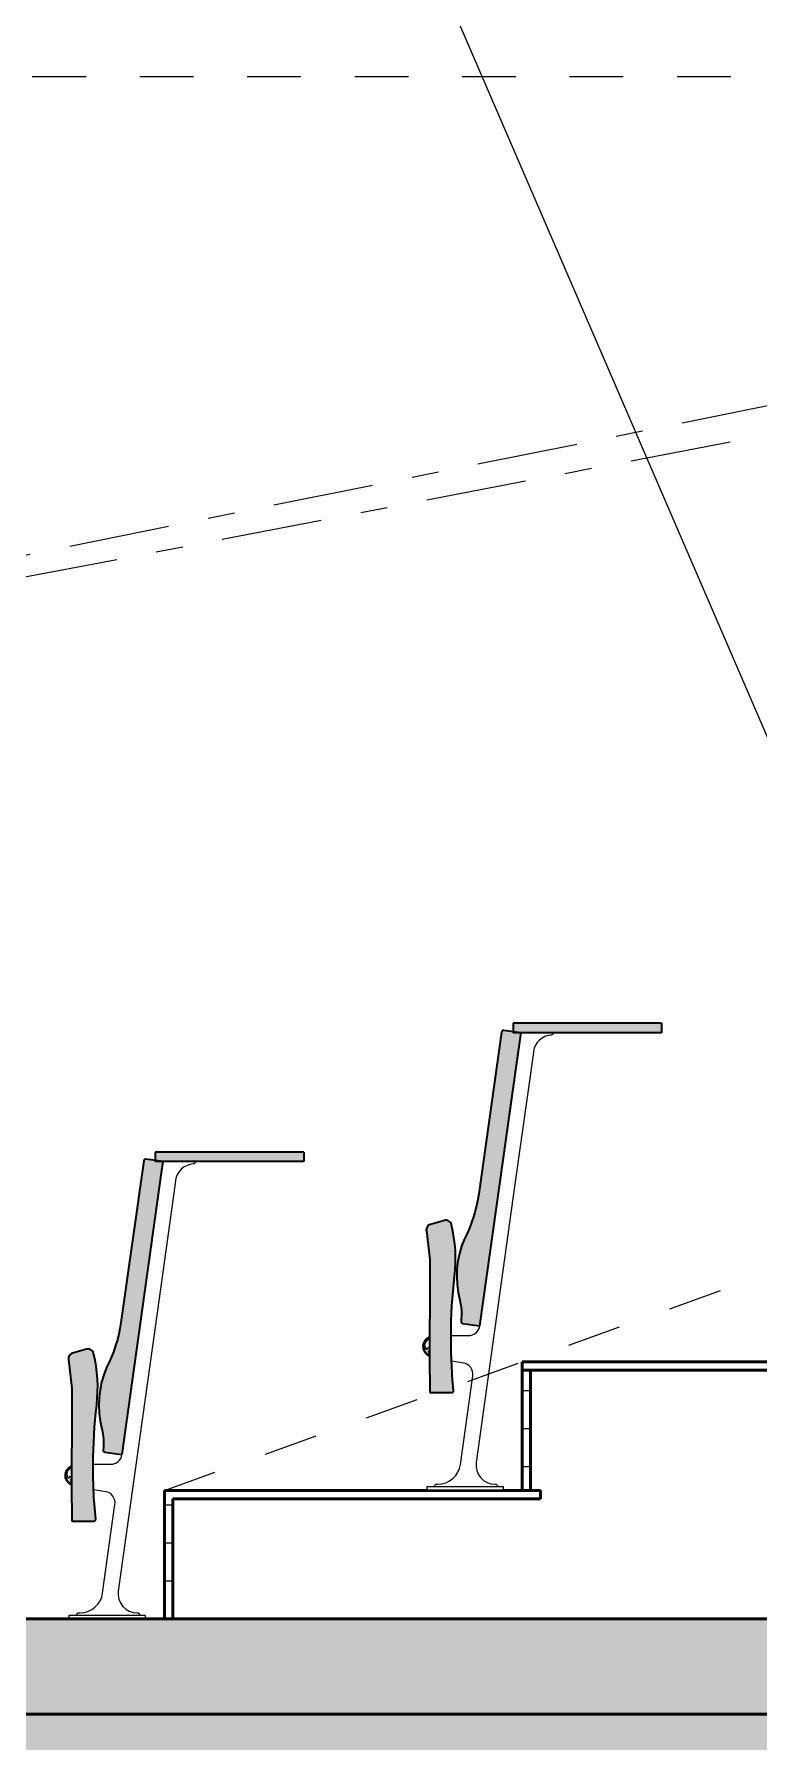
# Model space of a CAD drawing. Header units: millimetres. Extents: x -46868 to 156519, y -87156 to 18123.
# Drawn here: x 129371 to 131274, y -82979 to -78495 of the extents above; entities that cross this region are included whole.
import ezdxf

# ---------------------------------------------------------------- set-up
doc = ezdxf.new("R2010")
doc.units = ezdxf.units.MM
doc.header["$MEASUREMENT"] = 0
for name, pattern in [('Dashed', [2822.222233, 1411.111116, -1411.111116]), ('Double Dashed', [546.805537, 264.583325, -105.833328, 70.555556, -105.833328]), ('Wipeout_Contour', [1000, 0, -1000])]:
    doc.linetypes.add(name, pattern=pattern)
for name, color, linetype, lineweight, true_color in [('0_Pen_No__105', 7, 'Continuous', 15, 0xa6a6a6), ('A-230-M_FLOOR.IFC Import_Pen_No__29', 7, 'Continuous', 50, 0x2a2a2a), ('HATCHING_Pen_No__145', 7, 'Continuous', 0, 0xa6a6a6), ('New_A-20-M_Floor_Slab_Pen_No__107', 7, 'Continuous', 15, 0xa6a6a6), ('New_A-20-M_Floor_Slab_Pen_No__27', 7, 'Continuous', 50, 0x2a2a2a), ('New_A-20-M_Floor_Slab_Pen_No__29', 7, 'Continuous', 50, 0x2a2a2a), ('New_A-35-M_FFE_Fixed_Pen_No__104', 7, 'Continuous', 15, 0xa6a6a6), ('New_A-35-M_FFE_Fixed_Pen_No__44', 7, 'Continuous', 35, 0x444444)]:
    doc.layers.add(name, color=color, linetype=linetype, lineweight=lineweight, true_color=true_color)
for name, color, linetype, lineweight in [('0_Pen_No__85', 8, 'Continuous', 20), ('A-230-M_FLOOR.IFC Import_Pen_No__160', 5, 'Continuous', 200), ('A-35-M_FFE_Sanitary_Pen_No__1', 7, 'Continuous', 13), ('A-35-M_FFE_Sanitary_Pen_No__87', 8, 'Continuous', 20), ('New_A-20-M_Floor_Slab_Pen_No__180', 1, 'Continuous', 200), ('New_A-35-M_FFE_Fixed_Pen_No__1', 7, 'Continuous', 13)]:
    doc.layers.add(name, color=color, linetype=linetype, lineweight=lineweight)
for name, color, linetype in [('A-230-M_FLOOR.IFC Import', 7, 'Continuous'), ('New_A-20-M_Floor_Slab', 7, 'Continuous'), ('New_A-35-M_FFE_Fixed', 7, 'Continuous')]:
    doc.layers.add(name, color=color, linetype=linetype)
doc.dimstyles.new('GENERATED_STYLE__8', dxfattribs={"dimtxt": 0.18, "dimasz": 182.4, "dimexe": 0.18, "dimexo": 0.0625, "dimgap": 0.09, "dimtad": 0, "dimtih": 1, "dimtoh": 1, "dimdec": 4, "dimzin": 0, "dimdsep": 46, "dimcen": 0.09, "dimadec": 0, "dimazin": 0, "dimtfac": 1, "dimtdec": 4, "dimtmove": 0, "dimatfit": 3, "dimldrblk": 'ARROWHEAD_5', "dimfxl": 1, "dimtolj": 1, "dimtzin": 0, "dimarcsym": 0})
pattern_1 = [(0, (84174.42, -82656.04), (0, 100), [])]

# ---------------------------------------------------------------- blocks, each defined once
blk = doc.blocks.new('Section Elem_4_1', base_point=(84174.4, -82656))
at = {"color": 254, "linetype": 'Wipeout_Contour', "lineweight": 0, "ltscale": 616208.998946}
blk.add_wipeout([(129712.9, -82340.5), (130701.2, -82340.5), (130701.2, -82318.5), (129712.9, -82318.5)], dxfattribs=at).dxf.layer = 'New_A-20-M_Floor_Slab'
at = {"layer": 'New_A-20-M_Floor_Slab_Pen_No__180', "linetype": 'Continuous'}
h = blk.add_hatch(dxfattribs=at)
h.set_pattern_fill('Plywood_0001', color=256, style=0, pattern_type=2)
h.set_pattern_definition(pattern_1)
h.paths.add_polyline_path([(129712.9, -82340.5), (130701.2, -82340.5), (130701.2, -82318.5), (129712.9, -82318.5)])
at = {"layer": 'New_A-20-M_Floor_Slab_Pen_No__29', "linetype": 'Continuous'}
for p, q in [((129712.9, -82318.5), (129712.9, -82340.5)), ((130701.2, -82318.5), (129712.9, -82318.5)), ((130701.2, -82340.5), (129734.9, -82340.5)), ((130701.2, -82318.5), (130701.2, -82340.5))]:
    blk.add_line(p, q, dxfattribs=at)
blk = doc.blocks.new('Section Elem_5_1', base_point=(84174.4, -82656))
at = {"color": 254, "linetype": 'Wipeout_Contour', "lineweight": 0, "ltscale": 618672.473021}
blk.add_wipeout([(130652.9, -82002.5), (131641.2, -82002.5), (131641.2, -81980.5), (130652.9, -81980.5)], dxfattribs=at).dxf.layer = 'New_A-20-M_Floor_Slab'
at = {"layer": 'New_A-20-M_Floor_Slab_Pen_No__180', "linetype": 'Continuous'}
h = blk.add_hatch(dxfattribs=at)
h.set_pattern_fill('Plywood_0001', color=256, style=0, pattern_type=2)
h.set_pattern_definition(pattern_1)
h.paths.add_polyline_path([(130652.9, -82002.5), (131641.2, -82002.5), (131641.2, -81980.5), (130652.9, -81980.5)])
at = {"layer": 'New_A-20-M_Floor_Slab_Pen_No__29', "linetype": 'Continuous'}
for p, q in [((130652.9, -81980.5), (130652.9, -82002.5)), ((131592.9, -81980.5), (130652.9, -81980.5)), ((131641.2, -82002.5), (130652.9, -82002.5)), ((131641.2, -81980.5), (131614.9, -81980.5)), ((131641.2, -81980.5), (131641.2, -82002.5))]:
    blk.add_line(p, q, dxfattribs=at)
blk = doc.blocks.new('Section Elem_9_1', base_point=(84174.4, -82656))
at = {"layer": 'New_A-35-M_FFE_Fixed_Pen_No__44', "linetype": 'Continuous'}
for q in [(129688.9, -81430.1), (130078.9, -81455.1)]:
    blk.add_line((130078.9, -81430.1), q, dxfattribs=at)
at = {"color": 254, "linetype": 'Wipeout_Contour', "lineweight": 0, "ltscale": 6749429.114589351}
blk.add_wipeout([(129456.7, -82268.9), (129454.7, -82279), (129456.7, -82289.1), (129462.4, -82297.6), (129469.3, -82302.3), (129469.3, -82296.9), (129468.5, -82296.7), (129466.7, -82295.3), (129465.8, -82293.2), (129466, -82290.9), (129467.3, -82288.9), (129469.3, -82287.8), (129469.3, -82287.8), (129469.3, -82280.7), (129469.1, -82280.9), (129468, -82281.8), (129466.7, -82282.5), (129465.4, -82282.9), (129463.9, -82282.9), (129462.5, -82282.7), (129462, -82287), (129456.4, -82284), (129459.6, -82281.2), (129458.9, -82280.5), (129458.3, -82279.7), (129457.9, -82278.9), (129457.5, -82278), (129457.3, -82277), (129457.2, -82276.1), (129457.3, -82275.1), (129457.5, -82274.1), (129458, -82272.1), (129458.7, -82270.1), (129459.5, -82268.2), (129460.6, -82266.4), (129461.8, -82264.6), (129463.1, -82263), (129464.6, -82261.5), (129466.1, -82260.1), (129467.6, -82259.1), (129469.1, -82258.2), (129469.3, -82258), (129469.3, -82255.7), (129462.4, -82260.4)], dxfattribs=at).dxf.layer = 'New_A-35-M_FFE_Fixed'
at = {"color": 254, "linetype": 'Wipeout_Contour', "lineweight": 0, "ltscale": 614722.480139}
blk.add_wipeout([(129662.9, -82656), (129662.9, -82646), (129462.9, -82646), (129462.9, -82656)], dxfattribs=at).dxf.layer = 'New_A-35-M_FFE_Fixed'
at = {"color": 254, "linetype": 'Wipeout_Contour', "lineweight": 0, "ltscale": 2300925.01734163}
blk.add_wipeout([(129452.2, -82275.2), (129452.7, -82285.5), (129456.8, -82295.1), (129464, -82302.5), (129469.3, -82305.1), (129469.3, -82302.3), (129462.4, -82297.6), (129456.7, -82289.1), (129454.7, -82279), (129456.7, -82268.9), (129462.4, -82260.4), (129469.3, -82255.7), (129469.3, -82252.7), (129461.9, -82257.2), (129455.4, -82265.3)], dxfattribs=at).dxf.layer = 'New_A-35-M_FFE_Fixed'
at = {"color": 254, "linetype": 'Wipeout_Contour', "lineweight": 0, "ltscale": 4448405.141328156}
blk.add_wipeout([(129459.6, -82281.2), (129456.4, -82284), (129462, -82287), (129462.5, -82282.7), (129463.9, -82282.9), (129465.4, -82282.9), (129466.7, -82282.5), (129468, -82281.8), (129469.1, -82280.9), (129469.3, -82280.7), (129469.3, -82258), (129469.1, -82258.2), (129467.6, -82259.1), (129466.1, -82260.1), (129464.6, -82261.5), (129463.1, -82263), (129461.8, -82264.6), (129460.6, -82266.4), (129459.5, -82268.2), (129458.7, -82270.1), (129458, -82272.1), (129457.5, -82274.1), (129457.3, -82275.1), (129457.2, -82276.1), (129457.3, -82277), (129457.5, -82278), (129457.9, -82278.9), (129458.3, -82279.7), (129458.9, -82280.5)], dxfattribs=at).dxf.layer = 'New_A-35-M_FFE_Fixed'
at = {"color": 254, "linetype": 'Wipeout_Contour', "lineweight": 0, "ltscale": 1227261.054621528}
blk.add_wipeout([(129465.8, -82293.2), (129466.7, -82295.3), (129468.5, -82296.7), (129469.3, -82296.9), (129469.3, -82287.8), (129469.3, -82287.8), (129467.3, -82288.9), (129466, -82290.9)], dxfattribs=at).dxf.layer = 'New_A-35-M_FFE_Fixed'
at = {"layer": 'New_A-35-M_FFE_Fixed_Pen_No__1', "linetype": 'Continuous'}
for p, q in [((129452.2, -82275.2), (129455.4, -82265.3)), ((129454.7, -82279), (129456.7, -82268.9)), ((129457.5, -82274.1), (129458, -82272.1)), ((129458, -82272.1), (129458.7, -82270.1)), ((129458.7, -82270.1), (129459.5, -82268.2)), ((129452.7, -82285.5), (129452.2, -82275.2)), ((129456.8, -82295.1), (129452.7, -82285.5)), ((129456.7, -82289.1), (129454.7, -82279)), ((129456.4, -82284), (129459.6, -82281.2)), ((129457.2, -82276.1), (129457.3, -82275.1)), ((129457.3, -82277), (129457.2, -82276.1)), ((129457.3, -82275.1), (129457.5, -82274.1)), ((129457.5, -82278), (129457.3, -82277)), ((129457.9, -82278.9), (129457.5, -82278)), ((129458.3, -82279.7), (129457.9, -82278.9)), ((129458.9, -82280.5), (129458.3, -82279.7)), ((129459.6, -82281.2), (129458.9, -82280.5))]:
    blk.add_line(p, q, dxfattribs=at)
at = {"color": 254, "linetype": 'Wipeout_Contour', "lineweight": 0, "ltscale": 14736507.43621345}
blk.add_wipeout([(129482.9, -82645), (129482.9, -82646), (129647.9, -82646), (129647.9, -82645), (129647.8, -82644.1), (129647.5, -82643.1), (129647, -82642.3), (129646.4, -82641.5), (129645.6, -82640.9), (129644.8, -82640.4), (129643.8, -82640.1), (129642.9, -82640), (129641.3, -82640), (129630.7, -82638.9), (129620.6, -82635.5), (129611.4, -82630.1), (129603.6, -82622.9), (129597.5, -82614.1), (129593.4, -82604.3), (129591.5, -82593.8), (129591.8, -82583.1), (129742.4, -81504.2), (129744.3, -81495.8), (129747.7, -81487.9), (129752.3, -81480.7), (129758.1, -81474.3), (129764.9, -81469.1), (129772.5, -81465.1), (129780.7, -81462.4), (129789.2, -81461.2), (129790.1, -81461), (129791, -81460.7), (129791.8, -81460.3), (129792.5, -81459.6), (129793.1, -81458.9), (129793.5, -81458), (129793.8, -81457.1), (129793.9, -81456.2), (129793.9, -81455.1), (129708.9, -81455.1), (129601.5, -82224.2), (129600.3, -82229.4), (129598.2, -82234.3), (129595.2, -82238.8), (129591.5, -82242.6), (129587.2, -82245.8), (129582.3, -82248.1), (129577.2, -82249.5), (129571.8, -82250), (129525.9, -82250), (129525.8, -82253.6), (129525.8, -82257.3), (129525.9, -82260.9), (129525.9, -82264.5), (129525.9, -82268.1), (129525.9, -82271.8), (129526, -82275.4), (129526, -82279), (129526.1, -82283.7), (129526.2, -82288.4), (129526.3, -82293), (129526.5, -82297.7), (129526.6, -82302.4), (129526.8, -82307.1), (129526.9, -82311.8), (129527.1, -82316.4), (129527.1, -82316.7), (129528.6, -82316.9), (129538.6, -82318.6), (129548.6, -82320.3), (129558.6, -82322), (129564.2, -82323.5), (129569.3, -82326), (129573.9, -82329.5), (129577.7, -82333.8), (129580.6, -82338.8), (129582.6, -82344.2), (129583.4, -82349.9), (129583.2, -82355.7), (129550.7, -82588.3), (129548.3, -82598.8), (129544, -82608.6), (129538.1, -82617.6), (129530.7, -82625.3), (129522, -82631.6), (129512.3, -82636.2), (129502, -82639.1), (129491.3, -82640), (129487.9, -82640), (129486.9, -82640.1), (129486, -82640.4), (129485.1, -82640.9), (129484.3, -82641.5), (129483.7, -82642.3), (129483.2, -82643.1), (129483, -82644.1)], dxfattribs=at).dxf.layer = 'New_A-35-M_FFE_Fixed'
at = {"layer": 'New_A-35-M_FFE_Fixed_Pen_No__104', "linetype": 'Continuous'}
for points in [[(129658.9, -81452.2), (129658.7, -81453.1), (129598.9, -81877.6), (129596.4, -81893), (129593.2, -81908.2), (129589.4, -81923.3), (129585, -81938.3), (129579.9, -81953), (129574.2, -81967.6), (129567.9, -81981.8), (129561, -81995.8), (129553.7, -82015), (129548, -82034.7), (129543.9, -82054.8), (129541.5, -82075.1), (129540.7, -82095.6), (129541.7, -82116.1), (129544.3, -82136.5), (129548.6, -82156.6), (129550.1, -82163.4), (129551.4, -82170.3), (129552.3, -82177.3), (129553, -82184.3), (129553.2, -82191.3), (129553.2, -82198.3), (129552.8, -82205.3), (129552.1, -82212.3), (129552.1, -82213.3), (129552.3, -82214.2), (129552.6, -82215.1), (129553.1, -82216), (129553.8, -82216.7), (129554.6, -82217.2), (129555.5, -82217.6), (129556.4, -82217.9), (129601, -82224.1), (129704.7, -81484.8), (129708.9, -81455.1), (129664.3, -81448.9), (129663.3, -81448.8), (129662.4, -81449), (129661.5, -81449.3), (129660.6, -81449.8), (129659.9, -81450.5), (129659.3, -81451.3)], [(130078.9, -81455.1), (130078.9, -81430.1), (129688.9, -81430.1), (129688.9, -81455.1)], [(129532, -82397), (129532.4, -82396.1), (129532.6, -82395.1), (129532.6, -82394), (129531.7, -82384.3), (129530.8, -82374.7), (129530.1, -82365), (129529.3, -82355.3), (129528.7, -82345.6), (129528.1, -82335.9), (129527.6, -82326.1), (129527.1, -82316.4), (129526.9, -82311.8), (129526.8, -82307.1), (129526.6, -82302.4), (129526.5, -82297.7), (129526.3, -82293), (129526.2, -82288.4), (129526.1, -82283.7), (129526, -82279), (129526, -82275.4), (129525.9, -82271.8), (129525.9, -82268.1), (129525.9, -82264.5), (129525.9, -82260.9), (129525.8, -82257.3), (129525.8, -82253.6), (129525.9, -82250), (129526.1, -82230.5), (129526.6, -82211.1), (129527.3, -82191.6), (129528.4, -82172.2), (129529.7, -82152.7), (129531.3, -82133.3), (129533.1, -82114), (129535.2, -82094.6), (129536.8, -82077.6), (129537.7, -82060.5), (129537.8, -82043.4), (129537.2, -82026.3), (129535.8, -82009.3), (129533.6, -81992.3), (129530.8, -81975.5), (129527.1, -81958.8), (129526.1, -81955.9), (129524.6, -81953.3), (129522.6, -81951.1), (129520.1, -81949.3), (129517.4, -81948.1), (129514.5, -81947.4), (129511.4, -81947.3), (129508.5, -81947.8), (129471.9, -81958.1), (129469.3, -81959.1), (129467, -81960.5), (129465, -81962.3), (129463.4, -81964.4), (129462.1, -81966.8), (129461.3, -81969.4), (129461, -81972.1), (129461.1, -81974.8), (129469.9, -82050.6), (129469.9, -82207), (129469.3, -82207), (129469.3, -82339), (129469.3, -82351), (129469.9, -82351), (129469.8, -82399.5), (129475.8, -82399.5), (129487.8, -82399.5), (129527.6, -82399.5), (129528.7, -82399.4), (129529.7, -82399.1), (129530.6, -82398.6), (129531.4, -82397.9)]]:
    blk.add_hatch(color=256, dxfattribs=at).paths.add_polyline_path(points)
at = {"layer": 'New_A-35-M_FFE_Fixed_Pen_No__1', "linetype": 'Continuous'}
for p, q in [((129772.5, -81465.1), (129764.9, -81469.1)), ((129780.7, -81462.4), (129772.5, -81465.1)), ((129789.2, -81461.2), (129780.7, -81462.4)), ((129790.1, -81461), (129789.2, -81461.2)), ((129791, -81460.7), (129790.1, -81461)), ((129791.8, -81460.3), (129791, -81460.7)), ((129792.5, -81459.6), (129791.8, -81460.3)), ((129793.1, -81458.9), (129792.5, -81459.6)), ((129793.5, -81458), (129793.1, -81458.9)), ((129793.8, -81457.1), (129793.5, -81458)), ((129793.9, -81456.2), (129793.8, -81457.1)), ((129793.9, -81455.1), (129793.9, -81456.2)), ((129681.6, -81651), (129704.7, -81484.8)), ((129742.4, -81504.2), (129741.2, -81512.6)), ((129744.3, -81495.8), (129742.4, -81504.2)), ((129747.7, -81487.9), (129744.3, -81495.8)), ((129752.3, -81480.7), (129747.7, -81487.9)), ((129758.1, -81474.3), (129752.3, -81480.7)), ((129764.9, -81469.1), (129758.1, -81474.3)), ((129741.2, -81512.6), (129693.8, -81852.6)), ((129654.2, -81847.1), (129681.6, -81651)), ((129693.8, -81852.6), (129591.8, -82583.1)), ((129608, -82178.1), (129654.2, -81847.1)), ((129601.5, -82224.2), (129608, -82178.1)), ((129600.3, -82229.4), (129601.5, -82224.2)), ((129455.4, -82265.3), (129461.9, -82257.2)), ((129456.7, -82268.9), (129462.4, -82260.4)), ((129459.5, -82268.2), (129460.6, -82266.4)), ((129460.6, -82266.4), (129461.8, -82264.6)), ((129461.8, -82264.6), (129463.1, -82263)), ((129461.9, -82257.2), (129469.3, -82252.7)), ((129462.4, -82260.4), (129469.3, -82255.7)), ((129463.1, -82263), (129464.6, -82261.5)), ((129464.6, -82261.5), (129466.1, -82260.1)), ((129466.1, -82260.1), (129467.6, -82259.1)), ((129467.6, -82259.1), (129469.1, -82258.2)), ((129469.1, -82258.2), (129469.3, -82258)), ((129525.9, -82250), (129571.8, -82250)), ((129571.8, -82250), (129577.2, -82249.5)), ((129577.2, -82249.5), (129582.3, -82248.1)), ((129582.3, -82248.1), (129587.2, -82245.8)), ((129587.2, -82245.8), (129591.5, -82242.6)), ((129591.5, -82242.6), (129595.2, -82238.8)), ((129595.2, -82238.8), (129598.2, -82234.3)), ((129598.2, -82234.3), (129600.3, -82229.4)), ((129462, -82287), (129456.4, -82284)), ((129462.4, -82297.6), (129456.7, -82289.1)), ((129464, -82302.5), (129456.8, -82295.1)), ((129462.5, -82282.7), (129462, -82287)), ((129469.3, -82302.3), (129462.4, -82297.6)), ((129463.9, -82282.9), (129462.5, -82282.7)), ((129465.4, -82282.9), (129463.9, -82282.9)), ((129469.3, -82305.1), (129464, -82302.5)), ((129466.7, -82282.5), (129465.4, -82282.9)), ((129466, -82290.9), (129465.8, -82293.2)), ((129465.8, -82293.2), (129466.7, -82295.3)), ((129467.3, -82288.9), (129466, -82290.9)), ((129468, -82281.8), (129466.7, -82282.5)), ((129466.7, -82295.3), (129468.5, -82296.7)), ((129469.3, -82287.8), (129467.3, -82288.9)), ((129469.1, -82280.9), (129468, -82281.8)), ((129468.5, -82296.7), (129469.3, -82296.9)), ((129469.3, -82280.7), (129469.1, -82280.9)), ((129528.6, -82316.9), (129527.1, -82316.7)), ((129538.6, -82318.6), (129528.6, -82316.9)), ((129548.6, -82320.3), (129538.6, -82318.6)), ((129558.6, -82322), (129548.6, -82320.3)), ((129550.7, -82588.3), (129583.2, -82355.7)), ((129564.2, -82323.5), (129558.6, -82322)), ((129569.3, -82326), (129564.2, -82323.5)), ((129573.9, -82329.5), (129569.3, -82326)), ((129577.7, -82333.8), (129573.9, -82329.5)), ((129580.6, -82338.8), (129577.7, -82333.8)), ((129582.6, -82344.2), (129580.6, -82338.8)), ((129583.4, -82349.9), (129582.6, -82344.2)), ((129583.2, -82355.7), (129583.4, -82349.9)), ((129591.8, -82583.1), (129591.5, -82593.8)), ((129512.3, -82636.2), (129522, -82631.6)), ((129522, -82631.6), (129530.7, -82625.3)), ((129530.7, -82625.3), (129538.1, -82617.6)), ((129538.1, -82617.6), (129544, -82608.6)), ((129544, -82608.6), (129548.3, -82598.8)), ((129548.3, -82598.8), (129550.7, -82588.3)), ((129591.5, -82593.8), (129593.4, -82604.3)), ((129593.4, -82604.3), (129597.5, -82614.1)), ((129597.5, -82614.1), (129603.6, -82622.9)), ((129603.6, -82622.9), (129611.4, -82630.1)), ((129611.4, -82630.1), (129620.6, -82635.5)), ((129462.9, -82656), (129462.9, -82646)), ((129462.9, -82646), (129662.9, -82646)), ((129482.9, -82645), (129483, -82644.1)), ((129482.9, -82646), (129482.9, -82645)), ((129483, -82644.1), (129483.2, -82643.1)), ((129483.2, -82643.1), (129483.7, -82642.3)), ((129483.7, -82642.3), (129484.3, -82641.5)), ((129484.3, -82641.5), (129485.1, -82640.9)), ((129485.1, -82640.9), (129486, -82640.4)), ((129486, -82640.4), (129486.9, -82640.1)), ((129486.9, -82640.1), (129487.9, -82640)), ((129487.9, -82640), (129491.3, -82640)), ((129491.3, -82640), (129502, -82639.1)), ((129502, -82639.1), (129512.3, -82636.2)), ((129620.6, -82635.5), (129630.7, -82638.9)), ((129630.7, -82638.9), (129641.3, -82640)), ((129641.3, -82640), (129642.9, -82640)), ((129642.9, -82640), (129643.8, -82640.1)), ((129643.8, -82640.1), (129644.8, -82640.4)), ((129644.8, -82640.4), (129645.6, -82640.9)), ((129645.6, -82640.9), (129646.4, -82641.5)), ((129646.4, -82641.5), (129647, -82642.3)), ((129647, -82642.3), (129647.5, -82643.1)), ((129647.5, -82643.1), (129647.8, -82644.1)), ((129647.8, -82644.1), (129647.9, -82645)), ((129647.9, -82645), (129647.9, -82646)), ((129662.9, -82646), (129662.9, -82656))]:
    blk.add_line(p, q, dxfattribs=at)
at = {"layer": 'New_A-35-M_FFE_Fixed_Pen_No__44', "linetype": 'Continuous'}
for p, q in [((129688.9, -81430.1), (129688.9, -81455.1)), ((130078.9, -81455.1), (129688.9, -81455.1)), ((129469.9, -82207), (129469.3, -82207)), ((129469.9, -82351), (129469.3, -82351)), ((129469.9, -82351), (129469.8, -82399.5))]:
    blk.add_line(p, q, dxfattribs=at)
at = {"layer": 'New_A-35-M_FFE_Fixed_Pen_No__44', "linetype": 'Continuous', "flags": 128}
for points in [[(129708.9, -81455.1), (129664.3, -81448.9), (129663.3, -81448.8), (129662.4, -81449), (129661.5, -81449.3), (129660.6, -81449.8), (129659.9, -81450.5), (129659.3, -81451.3), (129658.9, -81452.2), (129658.7, -81453.1), (129598.9, -81877.6), (129596.4, -81893), (129593.2, -81908.2), (129589.4, -81923.3), (129585, -81938.3), (129579.9, -81953), (129574.2, -81967.6), (129567.9, -81981.8), (129561, -81995.8), (129553.7, -82015), (129548, -82034.7), (129543.9, -82054.8), (129541.5, -82075.1), (129540.7, -82095.6), (129541.7, -82116.1), (129544.3, -82136.5), (129548.6, -82156.6), (129550.1, -82163.4), (129551.4, -82170.3), (129552.3, -82177.3), (129553, -82184.3), (129553.2, -82191.3), (129553.2, -82198.3), (129552.8, -82205.3), (129552.1, -82212.3), (129552.1, -82213.3), (129552.3, -82214.2), (129552.6, -82215.1), (129553.1, -82216), (129553.8, -82216.7), (129554.6, -82217.2), (129555.5, -82217.6), (129556.4, -82217.9), (129601, -82224.1)], [(129708.9, -81455.1), (129704.7, -81484.8), (129601, -82224.1)], [(129469.8, -82399.5), (129475.8, -82399.5), (129487.8, -82399.5), (129527.6, -82399.5), (129528.7, -82399.4), (129529.7, -82399.1), (129530.6, -82398.6), (129531.4, -82397.9), (129532, -82397), (129532.4, -82396.1), (129532.6, -82395.1), (129532.6, -82394), (129531.7, -82384.3), (129530.8, -82374.7), (129530.1, -82365), (129529.3, -82355.3), (129528.7, -82345.6), (129528.1, -82335.9), (129527.6, -82326.1), (129527.1, -82316.4), (129526.9, -82311.8), (129526.8, -82307.1), (129526.6, -82302.4), (129526.5, -82297.7), (129526.3, -82293), (129526.2, -82288.4), (129526.1, -82283.7), (129526, -82279), (129526, -82275.4), (129525.9, -82271.8), (129525.9, -82268.1), (129525.9, -82264.5), (129525.9, -82260.9), (129525.8, -82257.3), (129525.8, -82253.6), (129525.9, -82250), (129526.1, -82230.5), (129526.6, -82211.1), (129527.3, -82191.6), (129528.4, -82172.2), (129529.7, -82152.7), (129531.3, -82133.3), (129533.1, -82114), (129535.2, -82094.6), (129536.8, -82077.6), (129537.7, -82060.5), (129537.8, -82043.4), (129537.2, -82026.3), (129535.8, -82009.3), (129533.6, -81992.3), (129530.8, -81975.5), (129527.1, -81958.8), (129526.1, -81955.9), (129524.6, -81953.3), (129522.6, -81951.1), (129520.1, -81949.3), (129517.4, -81948.1), (129514.5, -81947.4), (129511.4, -81947.3), (129508.5, -81947.8), (129471.9, -81958.1), (129469.3, -81959.1), (129467, -81960.5), (129465, -81962.3), (129463.4, -81964.4), (129462.1, -81966.8), (129461.3, -81969.4), (129461, -81972.1), (129461.1, -81974.8), (129469.9, -82050.6), (129469.9, -82207)], [(129469.3, -82207), (129469.3, -82339), (129469.3, -82351)]]:
    blk.add_lwpolyline(points, dxfattribs=at)
blk = doc.blocks.new('Section Elem_10_1', base_point=(84174.4, -82656))
at = {"color": 254, "linetype": 'Wipeout_Contour', "lineweight": 0, "ltscale": 2310135.860102667}
blk.add_wipeout([(130392.2, -81937.2), (130392.7, -81947.5), (130396.8, -81957.1), (130404, -81964.5), (130409.3, -81967.1), (130409.3, -81964.3), (130402.4, -81959.6), (130396.7, -81951.1), (130394.7, -81941), (130396.7, -81930.9), (130402.4, -81922.4), (130409.3, -81917.7), (130409.3, -81914.7), (130401.9, -81919.2), (130395.4, -81927.3)], dxfattribs=at).dxf.layer = 'New_A-35-M_FFE_Fixed'
at = {"color": 254, "linetype": 'Wipeout_Contour', "lineweight": 0, "ltscale": 4466213.552373365}
blk.add_wipeout([(130399.6, -81943.2), (130396.4, -81946), (130402, -81949), (130402.5, -81944.7), (130403.9, -81944.9), (130405.4, -81944.9), (130406.7, -81944.5), (130408, -81943.8), (130409.1, -81942.9), (130409.3, -81942.7), (130409.3, -81920), (130409.1, -81920.2), (130407.6, -81921.1), (130406.1, -81922.1), (130404.6, -81923.5), (130403.1, -81925), (130401.8, -81926.6), (130400.6, -81928.4), (130399.5, -81930.2), (130398.7, -81932.1), (130398, -81934.1), (130397.5, -81936.1), (130397.3, -81937.1), (130397.2, -81938.1), (130397.3, -81939), (130397.5, -81940), (130397.9, -81940.9), (130398.3, -81941.7), (130398.9, -81942.5)], dxfattribs=at).dxf.layer = 'New_A-35-M_FFE_Fixed'
at = {"color": 254, "linetype": 'Wipeout_Contour', "lineweight": 0, "ltscale": 1232173.213766621}
blk.add_wipeout([(130406, -81952.9), (130405.8, -81955.2), (130406.7, -81957.3), (130408.5, -81958.7), (130409.3, -81958.9), (130409.3, -81949.8), (130409.3, -81949.8), (130407.3, -81950.9)], dxfattribs=at).dxf.layer = 'New_A-35-M_FFE_Fixed'
at = {"color": 254, "linetype": 'Wipeout_Contour', "lineweight": 0, "ltscale": 14795501.2547089}
blk.add_wipeout([(130422.9, -82308), (130587.9, -82308), (130587.9, -82307), (130587.8, -82306.1), (130587.5, -82305.1), (130587, -82304.3), (130586.4, -82303.5), (130585.6, -82302.9), (130584.8, -82302.4), (130583.8, -82302.1), (130582.9, -82302), (130581.3, -82302), (130570.7, -82300.9), (130560.6, -82297.5), (130551.4, -82292.1), (130543.6, -82284.9), (130537.5, -82276.1), (130533.4, -82266.3), (130531.5, -82255.8), (130531.8, -82245.1), (130682.4, -81166.2), (130684.3, -81157.8), (130687.7, -81149.9), (130692.3, -81142.7), (130698.1, -81136.3), (130704.9, -81131.1), (130712.5, -81127.1), (130720.7, -81124.4), (130729.2, -81123.2), (130730.1, -81123), (130731, -81122.7), (130731.8, -81122.3), (130732.5, -81121.6), (130733.1, -81120.9), (130733.5, -81120), (130733.8, -81119.1), (130733.9, -81118.2), (130733.9, -81117.1), (130648.9, -81117.1), (130541.5, -81886.2), (130540.3, -81891.4), (130538.2, -81896.3), (130535.2, -81900.8), (130531.5, -81904.6), (130527.2, -81907.8), (130522.3, -81910.1), (130517.2, -81911.5), (130511.8, -81912), (130465.9, -81912), (130465.8, -81915.6), (130465.8, -81919.3), (130465.9, -81922.9), (130465.9, -81926.5), (130465.9, -81930.1), (130465.9, -81933.8), (130466, -81937.4), (130466, -81941), (130466.1, -81945.7), (130466.2, -81950.4), (130466.3, -81955), (130466.5, -81959.7), (130466.6, -81964.4), (130466.8, -81969.1), (130466.9, -81973.8), (130467.1, -81978.4), (130467.1, -81978.7), (130468.6, -81978.9), (130478.6, -81980.6), (130488.6, -81982.3), (130498.6, -81984), (130504.2, -81985.5), (130509.3, -81988), (130513.9, -81991.5), (130517.7, -81995.8), (130520.6, -82000.8), (130522.6, -82006.2), (130523.4, -82011.9), (130523.2, -82017.7), (130490.7, -82250.3), (130488.3, -82260.8), (130484, -82270.6), (130478.1, -82279.6), (130470.7, -82287.3), (130462, -82293.6), (130452.3, -82298.2), (130442, -82301.1), (130431.3, -82302), (130427.9, -82302), (130426.9, -82302.1), (130426, -82302.4), (130425.1, -82302.9), (130424.3, -82303.5), (130423.7, -82304.3), (130423.2, -82305.1), (130423, -82306.1), (130422.9, -82307)], dxfattribs=at).dxf.layer = 'New_A-35-M_FFE_Fixed'
blk = doc.blocks.new('Section Elem_11_1', base_point=(84174.4, -82656))
at = {"layer": 'New_A-35-M_FFE_Fixed_Pen_No__104', "linetype": 'Continuous'}
for points in [[(131018.9, -81117.1), (131018.9, -81092.1), (130628.9, -81092.1), (130628.9, -81117.1)], [(130598.9, -81114.2), (130598.7, -81115.1), (130538.9, -81539.6), (130536.4, -81555), (130533.2, -81570.2), (130529.4, -81585.3), (130525, -81600.3), (130519.9, -81615), (130514.2, -81629.6), (130507.9, -81643.8), (130501, -81657.8), (130493.7, -81677), (130488, -81696.7), (130483.9, -81716.8), (130481.5, -81737.1), (130480.7, -81757.6), (130481.7, -81778.1), (130484.3, -81798.5), (130488.6, -81818.6), (130490.1, -81825.4), (130491.4, -81832.3), (130492.3, -81839.3), (130493, -81846.3), (130493.2, -81853.3), (130493.2, -81860.3), (130492.8, -81867.3), (130492.1, -81874.3), (130492.1, -81875.3), (130492.3, -81876.2), (130492.6, -81877.1), (130493.1, -81878), (130493.8, -81878.7), (130494.6, -81879.2), (130495.5, -81879.6), (130496.4, -81879.9), (130541, -81886.1), (130644.7, -81146.8), (130648.9, -81117.1), (130604.3, -81110.9), (130603.3, -81110.8), (130602.4, -81111), (130601.5, -81111.3), (130600.6, -81111.8), (130599.9, -81112.5), (130599.3, -81113.3)]]:
    blk.add_hatch(color=256, dxfattribs=at).paths.add_polyline_path(points)
at = {"layer": 'New_A-35-M_FFE_Fixed_Pen_No__1', "linetype": 'Continuous'}
for p, q in [((130621.6, -81313), (130644.7, -81146.8)), ((130687.7, -81149.9), (130684.3, -81157.8)), ((130692.3, -81142.7), (130687.7, -81149.9)), ((130698.1, -81136.3), (130692.3, -81142.7)), ((130704.9, -81131.1), (130698.1, -81136.3)), ((130712.5, -81127.1), (130704.9, -81131.1)), ((130720.7, -81124.4), (130712.5, -81127.1)), ((130729.2, -81123.2), (130720.7, -81124.4)), ((130730.1, -81123), (130729.2, -81123.2)), ((130731, -81122.7), (130730.1, -81123)), ((130731.8, -81122.3), (130731, -81122.7)), ((130732.5, -81121.6), (130731.8, -81122.3)), ((130733.1, -81120.9), (130732.5, -81121.6)), ((130733.5, -81120), (130733.1, -81120.9)), ((130733.8, -81119.1), (130733.5, -81120)), ((130733.9, -81118.2), (130733.8, -81119.1)), ((130733.9, -81117.1), (130733.9, -81118.2)), ((130681.2, -81174.6), (130633.8, -81514.6)), ((130682.4, -81166.2), (130681.2, -81174.6)), ((130684.3, -81157.8), (130682.4, -81166.2)), ((130594.2, -81509.1), (130621.6, -81313)), ((130548, -81840.1), (130594.2, -81509.1)), ((130633.8, -81514.6), (130531.8, -82245.1)), ((130541.5, -81886.2), (130548, -81840.1)), ((130465.9, -81912), (130511.8, -81912)), ((130511.8, -81912), (130517.2, -81911.5)), ((130517.2, -81911.5), (130522.3, -81910.1)), ((130522.3, -81910.1), (130527.2, -81907.8)), ((130527.2, -81907.8), (130531.5, -81904.6)), ((130531.5, -81904.6), (130535.2, -81900.8)), ((130535.2, -81900.8), (130538.2, -81896.3)), ((130538.2, -81896.3), (130540.3, -81891.4)), ((130540.3, -81891.4), (130541.5, -81886.2)), ((130468.6, -81978.9), (130467.1, -81978.7)), ((130478.6, -81980.6), (130468.6, -81978.9)), ((130488.6, -81982.3), (130478.6, -81980.6)), ((130498.6, -81984), (130488.6, -81982.3)), ((130504.2, -81985.5), (130498.6, -81984)), ((130509.3, -81988), (130504.2, -81985.5)), ((130513.9, -81991.5), (130509.3, -81988)), ((130517.7, -81995.8), (130513.9, -81991.5)), ((130520.6, -82000.8), (130517.7, -81995.8)), ((130522.6, -82006.2), (130520.6, -82000.8)), ((130490.7, -82250.3), (130523.2, -82017.7)), ((130523.4, -82011.9), (130522.6, -82006.2)), ((130523.2, -82017.7), (130523.4, -82011.9)), ((130478.1, -82279.6), (130484, -82270.6)), ((130484, -82270.6), (130488.3, -82260.8)), ((130488.3, -82260.8), (130490.7, -82250.3)), ((130531.8, -82245.1), (130531.5, -82255.8)), ((130531.5, -82255.8), (130533.4, -82266.3)), ((130533.4, -82266.3), (130537.5, -82276.1)), ((130537.5, -82276.1), (130543.6, -82284.9))]:
    blk.add_line(p, q, dxfattribs=at)
at = {"layer": 'New_A-35-M_FFE_Fixed_Pen_No__44', "linetype": 'Continuous'}
for p, q in [((130628.9, -81092.1), (130628.9, -81117.1)), ((131018.9, -81092.1), (130628.9, -81092.1)), ((131018.9, -81092.1), (131018.9, -81117.1)), ((131018.9, -81117.1), (130628.9, -81117.1)), ((130409.9, -81869), (130409.3, -81869)), ((130409.9, -82013), (130409.3, -82013)), ((130409.9, -82013), (130409.8, -82061.5))]:
    blk.add_line(p, q, dxfattribs=at)
at = {"layer": 'New_A-35-M_FFE_Fixed_Pen_No__44', "linetype": 'Continuous', "flags": 128}
for points in [[(130648.9, -81117.1), (130604.3, -81110.9), (130603.3, -81110.8), (130602.4, -81111), (130601.5, -81111.3), (130600.6, -81111.8), (130599.9, -81112.5), (130599.3, -81113.3), (130598.9, -81114.2), (130598.7, -81115.1), (130538.9, -81539.6), (130536.4, -81555), (130533.2, -81570.2), (130529.4, -81585.3), (130525, -81600.3), (130519.9, -81615), (130514.2, -81629.6), (130507.9, -81643.8), (130501, -81657.8), (130493.7, -81677), (130488, -81696.7), (130483.9, -81716.8), (130481.5, -81737.1), (130480.7, -81757.6), (130481.7, -81778.1), (130484.3, -81798.5), (130488.6, -81818.6), (130490.1, -81825.4), (130491.4, -81832.3), (130492.3, -81839.3), (130493, -81846.3), (130493.2, -81853.3), (130493.2, -81860.3), (130492.8, -81867.3), (130492.1, -81874.3), (130492.1, -81875.3), (130492.3, -81876.2), (130492.6, -81877.1), (130493.1, -81878), (130493.8, -81878.7), (130494.6, -81879.2), (130495.5, -81879.6), (130496.4, -81879.9), (130541, -81886.1)], [(130648.9, -81117.1), (130644.7, -81146.8), (130541, -81886.1)]]:
    blk.add_lwpolyline(points, dxfattribs=at)
at = {"color": 254, "linetype": 'Wipeout_Contour', "lineweight": 0, "ltscale": 6776448.103965003}
blk.add_wipeout([(130394.7, -81941), (130396.7, -81951.1), (130402.4, -81959.6), (130409.3, -81964.3), (130409.3, -81958.9), (130408.5, -81958.7), (130406.7, -81957.3), (130405.8, -81955.2), (130406, -81952.9), (130407.3, -81950.9), (130409.3, -81949.8), (130409.3, -81949.8), (130409.3, -81942.7), (130409.1, -81942.9), (130408, -81943.8), (130406.7, -81944.5), (130405.4, -81944.9), (130403.9, -81944.9), (130402.5, -81944.7), (130402, -81949), (130396.4, -81946), (130399.6, -81943.2), (130398.9, -81942.5), (130398.3, -81941.7), (130397.9, -81940.9), (130397.5, -81940), (130397.3, -81939), (130397.2, -81938.1), (130397.3, -81937.1), (130397.5, -81936.1), (130398, -81934.1), (130398.7, -81932.1), (130399.5, -81930.2), (130400.6, -81928.4), (130401.8, -81926.6), (130403.1, -81925), (130404.6, -81923.5), (130406.1, -81922.1), (130407.6, -81921.1), (130409.1, -81920.2), (130409.3, -81920), (130409.3, -81917.7), (130402.4, -81922.4), (130396.7, -81930.9)], dxfattribs=at).dxf.layer = 'New_A-35-M_FFE_Fixed'
at = {"color": 254, "linetype": 'Wipeout_Contour', "lineweight": 0, "ltscale": 617173.387078}
blk.add_wipeout([(130402.9, -82308), (130402.9, -82318), (130602.9, -82318), (130602.9, -82308)], dxfattribs=at).dxf.layer = 'New_A-35-M_FFE_Fixed'
at = {"layer": 'New_A-35-M_FFE_Fixed_Pen_No__104', "linetype": 'Continuous'}
blk.add_hatch(color=256, dxfattribs=at).paths.add_polyline_path([(130472, -82059), (130472.4, -82058.1), (130472.6, -82057.1), (130472.6, -82056), (130471.7, -82046.3), (130470.8, -82036.7), (130470.1, -82027), (130469.3, -82017.3), (130468.7, -82007.6), (130468.1, -81997.9), (130467.6, -81988.1), (130467.1, -81978.4), (130466.9, -81973.8), (130466.8, -81969.1), (130466.6, -81964.4), (130466.5, -81959.7), (130466.3, -81955), (130466.2, -81950.4), (130466.1, -81945.7), (130466, -81941), (130466, -81937.4), (130465.9, -81933.8), (130465.9, -81930.1), (130465.9, -81926.5), (130465.9, -81922.9), (130465.8, -81919.3), (130465.8, -81915.6), (130465.9, -81912), (130466.1, -81892.5), (130466.6, -81873.1), (130467.3, -81853.6), (130468.4, -81834.2), (130469.7, -81814.7), (130471.3, -81795.3), (130473.1, -81776), (130475.2, -81756.6), (130476.8, -81739.6), (130477.7, -81722.5), (130477.8, -81705.4), (130477.2, -81688.3), (130475.8, -81671.3), (130473.6, -81654.3), (130470.8, -81637.5), (130467.1, -81620.8), (130466.1, -81617.9), (130464.6, -81615.3), (130462.6, -81613.1), (130460.1, -81611.3), (130457.4, -81610.1), (130454.5, -81609.4), (130451.4, -81609.3), (130448.5, -81609.8), (130411.9, -81620.1), (130409.3, -81621.1), (130407, -81622.5), (130405, -81624.3), (130403.4, -81626.4), (130402.1, -81628.8), (130401.3, -81631.4), (130401, -81634.1), (130401.1, -81636.8), (130409.9, -81712.6), (130409.9, -81869), (130409.3, -81869), (130409.3, -82001), (130409.3, -82013), (130409.9, -82013), (130409.8, -82061.5), (130415.8, -82061.5), (130427.8, -82061.5), (130467.6, -82061.5), (130468.7, -82061.4), (130469.7, -82061.1), (130470.6, -82060.6), (130471.4, -82059.9)])
at = {"layer": 'New_A-35-M_FFE_Fixed_Pen_No__1', "linetype": 'Continuous'}
for p, q in [((130392.2, -81937.2), (130395.4, -81927.3)), ((130392.7, -81947.5), (130392.2, -81937.2)), ((130396.8, -81957.1), (130392.7, -81947.5)), ((130394.7, -81941), (130396.7, -81930.9)), ((130396.7, -81951.1), (130394.7, -81941)), ((130395.4, -81927.3), (130401.9, -81919.2)), ((130396.4, -81946), (130399.6, -81943.2)), ((130402, -81949), (130396.4, -81946)), ((130396.7, -81930.9), (130402.4, -81922.4)), ((130402.4, -81959.6), (130396.7, -81951.1)), ((130404, -81964.5), (130396.8, -81957.1)), ((130397.2, -81938.1), (130397.3, -81937.1)), ((130397.3, -81939), (130397.2, -81938.1)), ((130397.3, -81937.1), (130397.5, -81936.1)), ((130397.5, -81940), (130397.3, -81939)), ((130397.5, -81936.1), (130398, -81934.1)), ((130397.9, -81940.9), (130397.5, -81940)), ((130398.3, -81941.7), (130397.9, -81940.9)), ((130398, -81934.1), (130398.7, -81932.1)), ((130398.9, -81942.5), (130398.3, -81941.7)), ((130398.7, -81932.1), (130399.5, -81930.2)), ((130399.6, -81943.2), (130398.9, -81942.5)), ((130399.5, -81930.2), (130400.6, -81928.4)), ((130400.6, -81928.4), (130401.8, -81926.6)), ((130401.8, -81926.6), (130403.1, -81925)), ((130401.9, -81919.2), (130409.3, -81914.7)), ((130402.5, -81944.7), (130402, -81949)), ((130402.4, -81922.4), (130409.3, -81917.7)), ((130403.9, -81944.9), (130402.5, -81944.7)), ((130403.1, -81925), (130404.6, -81923.5)), ((130405.4, -81944.9), (130403.9, -81944.9)), ((130404.6, -81923.5), (130406.1, -81922.1)), ((130406.7, -81944.5), (130405.4, -81944.9)), ((130406, -81952.9), (130405.8, -81955.2)), ((130405.8, -81955.2), (130406.7, -81957.3)), ((130407.3, -81950.9), (130406, -81952.9)), ((130406.1, -81922.1), (130407.6, -81921.1)), ((130408, -81943.8), (130406.7, -81944.5)), ((130406.7, -81957.3), (130408.5, -81958.7)), ((130409.3, -81949.8), (130407.3, -81950.9)), ((130407.6, -81921.1), (130409.1, -81920.2)), ((130409.1, -81942.9), (130408, -81943.8)), ((130408.5, -81958.7), (130409.3, -81958.9)), ((130409.1, -81920.2), (130409.3, -81920)), ((130409.3, -81942.7), (130409.1, -81942.9)), ((130409.3, -81964.3), (130402.4, -81959.6)), ((130409.3, -81967.1), (130404, -81964.5)), ((130402.9, -82308), (130602.9, -82308)), ((130402.9, -82318), (130402.9, -82308)), ((130602.9, -82318), (130402.9, -82318)), ((130422.9, -82307), (130423, -82306.1)), ((130422.9, -82308), (130422.9, -82307)), ((130423, -82306.1), (130423.2, -82305.1)), ((130423.2, -82305.1), (130423.7, -82304.3)), ((130423.7, -82304.3), (130424.3, -82303.5)), ((130424.3, -82303.5), (130425.1, -82302.9)), ((130425.1, -82302.9), (130426, -82302.4)), ((130426, -82302.4), (130426.9, -82302.1)), ((130426.9, -82302.1), (130427.9, -82302)), ((130427.9, -82302), (130431.3, -82302)), ((130431.3, -82302), (130442, -82301.1)), ((130442, -82301.1), (130452.3, -82298.2)), ((130452.3, -82298.2), (130462, -82293.6)), ((130462, -82293.6), (130470.7, -82287.3)), ((130470.7, -82287.3), (130478.1, -82279.6)), ((130543.6, -82284.9), (130551.4, -82292.1)), ((130551.4, -82292.1), (130560.6, -82297.5)), ((130560.6, -82297.5), (130570.7, -82300.9)), ((130570.7, -82300.9), (130581.3, -82302)), ((130581.3, -82302), (130582.9, -82302)), ((130582.9, -82302), (130583.8, -82302.1)), ((130583.8, -82302.1), (130584.8, -82302.4)), ((130584.8, -82302.4), (130585.6, -82302.9)), ((130585.6, -82302.9), (130586.4, -82303.5)), ((130586.4, -82303.5), (130587, -82304.3)), ((130587, -82304.3), (130587.5, -82305.1)), ((130587.5, -82305.1), (130587.8, -82306.1)), ((130587.8, -82306.1), (130587.9, -82307)), ((130587.9, -82307), (130587.9, -82308)), ((130602.9, -82308), (130602.9, -82318))]:
    blk.add_line(p, q, dxfattribs=at)
at = {"layer": 'New_A-35-M_FFE_Fixed_Pen_No__44', "linetype": 'Continuous', "flags": 128}
for points in [[(130409.8, -82061.5), (130415.8, -82061.5), (130427.8, -82061.5), (130467.6, -82061.5), (130468.7, -82061.4), (130469.7, -82061.1), (130470.6, -82060.6), (130471.4, -82059.9), (130472, -82059), (130472.4, -82058.1), (130472.6, -82057.1), (130472.6, -82056), (130471.7, -82046.3), (130470.8, -82036.7), (130470.1, -82027), (130469.3, -82017.3), (130468.7, -82007.6), (130468.1, -81997.9), (130467.6, -81988.1), (130467.1, -81978.4), (130466.9, -81973.8), (130466.8, -81969.1), (130466.6, -81964.4), (130466.5, -81959.7), (130466.3, -81955), (130466.2, -81950.4), (130466.1, -81945.7), (130466, -81941), (130466, -81937.4), (130465.9, -81933.8), (130465.9, -81930.1), (130465.9, -81926.5), (130465.9, -81922.9), (130465.8, -81919.3), (130465.8, -81915.6), (130465.9, -81912), (130466.1, -81892.5), (130466.6, -81873.1), (130467.3, -81853.6), (130468.4, -81834.2), (130469.7, -81814.7), (130471.3, -81795.3), (130473.1, -81776), (130475.2, -81756.6), (130476.8, -81739.6), (130477.7, -81722.5), (130477.8, -81705.4), (130477.2, -81688.3), (130475.8, -81671.3), (130473.6, -81654.3), (130470.8, -81637.5), (130467.1, -81620.8), (130466.1, -81617.9), (130464.6, -81615.3), (130462.6, -81613.1), (130460.1, -81611.3), (130457.4, -81610.1), (130454.5, -81609.4), (130451.4, -81609.3), (130448.5, -81609.8), (130411.9, -81620.1), (130409.3, -81621.1), (130407, -81622.5), (130405, -81624.3), (130403.4, -81626.4), (130402.1, -81628.8), (130401.3, -81631.4), (130401, -81634.1), (130401.1, -81636.8), (130409.9, -81712.6), (130409.9, -81869)], [(130409.3, -81869), (130409.3, -82001), (130409.3, -82013)]]:
    blk.add_lwpolyline(points, dxfattribs=at)
blk = doc.blocks.new('Section Elem_18_1', base_point=(84174.4, -82656))
at = {"color": 254, "linetype": 'Wipeout_Contour', "lineweight": 0, "ltscale": 614937.694284}
blk.add_wipeout([(129712.9, -82656), (129734.9, -82656), (129734.9, -82340.5), (129712.9, -82340.5)], dxfattribs=at).dxf.layer = 'New_A-20-M_Floor_Slab'
at = {"layer": 'New_A-20-M_Floor_Slab_Pen_No__107', "linetype": 'Continuous'}
h = blk.add_hatch(dxfattribs=at)
h.set_pattern_fill('Plywood_0001', color=256, style=0, pattern_type=2)
h.set_pattern_definition(pattern_1)
h.paths.add_polyline_path([(129712.9, -82656), (129734.9, -82656), (129734.9, -82340.5), (129712.9, -82340.5)])
at = {"layer": 'New_A-20-M_Floor_Slab_Pen_No__27', "linetype": 'Continuous'}
for p, q in [((129712.9, -82340.5), (129712.9, -82656)), ((129734.9, -82340.5), (129734.9, -82656))]:
    blk.add_line(p, q, dxfattribs=at)
blk = doc.blocks.new('Section Elem_19_1', base_point=(84174.4, -82656))
at = {"color": 254, "linetype": 'Wipeout_Contour', "lineweight": 0, "ltscale": 617393.807423}
blk.add_wipeout([(130674.9, -82003), (130652.9, -82003), (130652.9, -82318.3), (130674.9, -82318.3)], dxfattribs=at).dxf.layer = 'New_A-20-M_Floor_Slab'
at = {"layer": 'New_A-20-M_Floor_Slab_Pen_No__107', "linetype": 'Continuous'}
h = blk.add_hatch(dxfattribs=at)
h.set_pattern_fill('Plywood_0001', color=256, style=0, pattern_type=2)
h.set_pattern_definition(pattern_1)
h.paths.add_polyline_path([(130674.9, -82003), (130652.9, -82003), (130652.9, -82318.3), (130674.9, -82318.3)])
at = {"layer": 'New_A-20-M_Floor_Slab_Pen_No__27', "linetype": 'Continuous'}
for p, q in [((130652.9, -82003), (130652.9, -82318.3)), ((130674.9, -82003), (130652.9, -82003)), ((130674.9, -82003), (130674.9, -82318.3)), ((130674.9, -82318.3), (130652.9, -82318.3))]:
    blk.add_line(p, q, dxfattribs=at)
blk = doc.blocks.new('Section Elem_81_1', base_point=(84174.4, -82656))
at = {"layer": 'A-230-M_FLOOR.IFC Import_Pen_No__160', "linetype": 'Continuous', "lineweight": 0, "true_color": 0x00007f}
blk.add_hatch(color=176, dxfattribs=at).paths.add_polyline_path([(122774.5, -82906), (137758.3, -82906), (137758.3, -82656), (122774.5, -82656)])
at = {"layer": 'A-230-M_FLOOR.IFC Import_Pen_No__29', "linetype": 'Continuous'}
for p, q in [((129712.9, -82656), (124568.1, -82656)), ((129734.9, -82656), (129712.9, -82656)), ((137758.3, -82656), (129734.9, -82656)), ((137758.3, -82906), (125648, -82906))]:
    blk.add_line(p, q, dxfattribs=at)
blk = doc.blocks.new('ARROWHEAD_5')
at = {"color": 0, "linetype": 'Continuous', "lineweight": 0}
blk.add_line((0, 0), (-1, 0), dxfattribs=at)
blk.add_solid([(-1, 0.2679), (0, 0), (-1, -0.2679), (-1, 0.2679)], dxfattribs=at)
blk = doc.blocks.new('S-21 Building Section_STORY_MARKER', base_point=(84174.4, -82656))
at = {"layer": '0_Pen_No__105', "linetype": 'Dashed', "ltscale": 0.1}
for p, q in [((120335, -78606), (144760.3, -78606)), ((120335, -82656), (144760.3, -82656))]:
    blk.add_line(p, q, dxfattribs=at)

msp = doc.modelspace()

# ---------------------------------------------------------------- linework, layer by layer
at = {"layer": 'A-35-M_FFE_Sanitary_Pen_No__87', "linetype": 'Double Dashed'}
for p, q in [((139909, -77738.5), (123420.6, -81056)), ((123420.6, -81056), (138969, -78076))]:
    msp.add_line(p, q, dxfattribs=at)

# ---------------------------------------------------------------- block references
at = {"layer": 'New_A-20-M_Floor_Slab', "lineweight": 0}
for name in ['Section Elem_5_1', 'Section Elem_4_1']:
    msp.add_blockref(name, (84174.4, -82656), dxfattribs=at)

# ---------------------------------------------------------------- next in the draw order: block references
at = {"layer": 'New_A-35-M_FFE_Fixed', "lineweight": 0}
for name in ['Section Elem_10_1', 'Section Elem_9_1']:
    msp.add_blockref(name, (84174.4, -82656), dxfattribs=at)

# ---------------------------------------------------------------- next in the draw order: block references
at = {"layer": 'New_A-20-M_Floor_Slab', "lineweight": 0}
msp.add_blockref('Section Elem_18_1', (84174.4, -82656), dxfattribs=at)
at = {"layer": 'New_A-35-M_FFE_Fixed', "lineweight": 0}
msp.add_blockref('Section Elem_11_1', (84174.4, -82656), dxfattribs=at)

# ---------------------------------------------------------------- next in the draw order: block references
at = {"layer": 'A-230-M_FLOOR.IFC Import', "lineweight": 0}
msp.add_blockref('Section Elem_81_1', (84174.4, -82656), dxfattribs=at)
at = {"layer": 'New_A-20-M_Floor_Slab', "lineweight": 0}
msp.add_blockref('Section Elem_19_1', (84174.4, -82656), dxfattribs=at)

# ---------------------------------------------------------------- next in the draw order: leaders
at = {"layer": '0_Pen_No__85', "linetype": 'Continuous', "annotation_type": 0, "has_hookline": 1, "hookline_direction": 1, "text_width": 2720.2}
msp.add_leader([(131858.6, -81642), (130245.7, -77906.2), (128948.3, -77906.2)], dimstyle='GENERATED_STYLE__8', dxfattribs=at)

# ---------------------------------------------------------------- next in the draw order: hatches: boundary and pattern name
at = {"layer": 'HATCHING_Pen_No__145', "linetype": 'Continuous'}
msp.add_hatch(color=256, dxfattribs=at).paths.add_polyline_path([(144955.5, -82656), (120011.8, -82656), (120011.8, -84656.4), (144955.5, -84656.4)])

# ---------------------------------------------------------------- next in the draw order: linework, layer by layer
at = {"layer": 'A-35-M_FFE_Sanitary_Pen_No__1', "linetype": 'Dashed', "ltscale": 0.1}
msp.add_line((129712.9, -82318.5), (140052.9, -78606), dxfattribs=at)
at = {"layer": 'A-35-M_FFE_Sanitary_Pen_No__87', "linetype": 'Continuous'}
msp.add_line((144955.5, -82656), (120011.8, -82656), dxfattribs=at)

# ---------------------------------------------------------------- next in the draw order: block references
at = {"linetype": 'Continuous', "lineweight": 0}
msp.add_blockref('S-21 Building Section_STORY_MARKER', (84174.4, -82656), dxfattribs=at)

doc.saveas('drawing.dxf')
